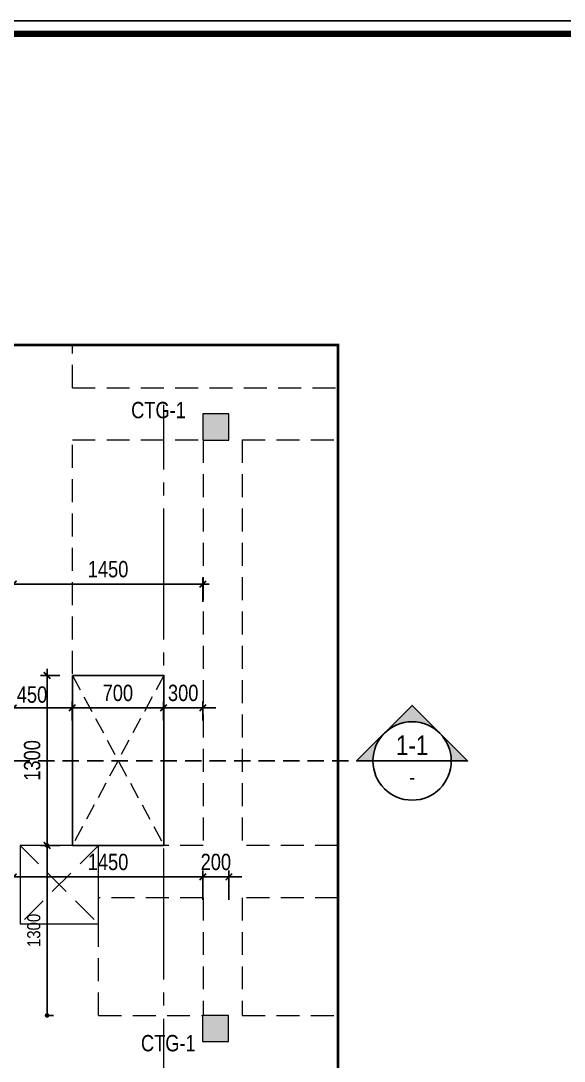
# Model space of a CAD drawing. Header units: millimetres. Extents: x -3582679 to -3542129, y 680309 to 797609.
# Drawn here: x -3575156 to -3570997, y 700554 to 708509 of the extents above; entities that cross this region are included whole.
import ezdxf
from ezdxf.enums import TextEntityAlignment as Align

# ---------------------------------------------------------------- set-up
doc = ezdxf.new("R2010")
doc.units = ezdxf.units.MM
doc.header["$LTSCALE"] = 100
doc.header["$MEASUREMENT"] = 0
for name, pattern in [('A14-Chi tiet Thong gio ham$0$HTT Center', [13, 10, -1, 1, -1]), ('BLOCK A - CHI TIET THANG 4$0$HIDDEN', [0.375, 0.25, -0.125]), ('BLOCK B - CHI TIET THANG 5$0$$0$HIDDEN', [0.375, 0.25, -0.125]), ('HIDDEN', [0.375, 0.25, -0.125]), ('MB_Luoi truc$0$HTT Hidden 21', [3, 2, -1])]:
    doc.linetypes.add(name, pattern=pattern)
doc.layers.get('0').update_dxf_attribs({"lineweight": 9})
for name, color, linetype, lineweight in [("'S_General_Hidden_1 Thin", 1, 'HIDDEN', 18), ('A14-Chi tiet Thong gio ham$0$Dim 50', 1, 'Continuous', 5), ('A14-Chi tiet Thong gio ham$0$Luoi Truc', 251, 'A14-Chi tiet Thong gio ham$0$HTT Center', 9), ('NS-Pier', 150, 'Continuous', 9), ('S_Concrete_Cont_1 Opening', 8, 'HIDDEN', 5), ('S_Concrete_Cont_2 Normal', 2, 'Continuous', 13)]:
    doc.layers.add(name, color=color, linetype=linetype, lineweight=lineweight)
for name, color, linetype in [('01PM. TEXT A', 3, 'Continuous'), ('04PM. THIN', 7, 'Continuous'), ('05PM. FRAME', 4, 'Continuous'), ('07PM. WACO', 6, 'Continuous'), ('11PM. DIM', 2, 'Continuous'), ('mb_cot tang 1-3$0$Concrete Line', 6, 'Continuous')]:
    doc.layers.add(name, color=color, linetype=linetype)
doc.styles.add('[PMDC2013]STYLE', font='arial.ttf', dxfattribs={"width": 0.8})
doc.styles.add('A14-Chi tiet Thong gio ham$0$VNI-HelveC', font='VHELVCN_0.TTF')
doc.styles.add('BLOCK B - CHI TIET THANG 5$0$$0$Title Block Bold', font='VHELVEB_0.TTF')
doc.styles.add('BLOCK B - CHI TIET THANG 5$0$VNI-HelveCB', font='VHELVCB_0.TTF')
doc.dimstyles.new('20', dxfattribs={"dimtxt": 250, "dimasz": 200, "dimexe": 250, "dimexo": 0, "dimgap": 100, "dimtad": 1, "dimdec": 0, "dimlfac": 0.2, "dimzin": 0, "dimdsep": 46, "dimtxsty": '[PMDC2013]STYLE', "dimblk": 'TICK', "dimcen": 0, "dimdle": 300, "dimclrd": 2, "dimclre": 2, "dimclrt": 4, "dimadec": 0, "dimazin": 0, "dimtfac": 0.004, "dimtdec": 0, "dimtix": 1, "dimtmove": 2, "dimatfit": 3, "dimldrblk": 'TICK', "dimfxl": 1, "dimtvp": 0.8, "dimtolj": 1, "dimtzin": 0, "dimarcsym": 0})
doc.dimstyles.new('A14-Chi tiet Thong gio ham$0$Dim 50 (A1-A2)', dxfattribs={"dimscale": 50, "dimtxt": 2, "dimasz": 0.7, "dimexe": 0, "dimexo": 1, "dimgap": 1, "dimtad": 1, "dimdec": 0, "dimzin": 12, "dimdsep": 46, "dimtxsty": 'A14-Chi tiet Thong gio ham$0$VNI-HelveC', "dimblk": 'A14-Chi tiet Thong gio ham$0$_Dot', "dimcen": 1, "dimclrd": 256, "dimclre": 256, "dimclrt": 3, "dimadec": 0, "dimazin": 0, "dimtfac": 1, "dimtdec": 0, "dimtix": 1, "dimtmove": 2, "dimatfit": 3, "dimldrblk": 'A14-Chi tiet Thong gio ham$0$HTT Arrow 30', "dimfxl": 1, "dimtolj": 1, "dimtzin": 0, "dimarcsym": 0})

# ---------------------------------------------------------------- blocks, each defined once
blk = doc.blocks.new('CHG_XX_Khung ten')
blk.add_lwpolyline([(15, 579), (826, 579), (826, 15), (15, 15)], close=True)
at = {"color": 4, "linetype": 'Continuous', "const_width": 1}
blk.add_lwpolyline([(17, 577), (824, 577), (824, 17), (17, 17)], close=True, dxfattribs=at)
blk = doc.blocks.new('HoBoi_C600x600')
at = {"layer": 'NS-Pier', "linetype": 'MB_Luoi truc$0$HTT Hidden 21'}
for p, q in [((300, 300), (-300, -300)), ((-300, 300), (300, -300))]:
    blk.add_line(p, q, dxfattribs=at)
at = {"layer": 'NS-Pier'}
blk.add_lwpolyline([(300, -300), (300, 300), (-300, 300), (-300, -300)], close=True, dxfattribs=at)
blk = doc.blocks.new('cot thong gio')
at = {"layer": 'S_Concrete_Cont_2 Normal', "color": 3, "ltscale": 0.8}
blk.add_lwpolyline([(-100, -70), (100, -70), (100, 130), (-100, 130)], close=True, dxfattribs=at)
blk.add_solid([(-100, 130.4), (-100, -69.6), (100, 130.4), (100, -69.6)], dxfattribs=at)
blk = doc.blocks.new('TICK')
at = {"color": 0, "linetype": 'ByBlock'}
blk.add_line((1, 0), (-1, 0), dxfattribs=at)
at = {"color": 7, "linetype": 'ByBlock', "const_width": 0.25}
blk.add_lwpolyline([(-0.5, -0.5), (0.5, 0.5)], dxfattribs=at)
blk = doc.blocks.new('*D468')
at = {"layer": '11PM. DIM', "color": 2, "lineweight": -2, "ltscale": 0.3, "transparency": 16777216}
for p, q in [((-3575213.1, 701787.2), (-3575213.1, 702012.7)), ((-3573763.1, 701787.2), (-3573763.1, 702012.7)), ((-3575163.1, 701962.7), (-3573813.1, 701962.7))]:
    blk.add_line(p, q, dxfattribs=at)
at = {"layer": '11PM. DIM', "color": 2, "lineweight": -2, "ltscale": 0.3, "transparency": 16777216, "xscale": 50, "yscale": 50, "zscale": 50, "rotation": 180}
blk.add_blockref('TICK', (-3575213.1, 701962.7), dxfattribs=at)
at = {"layer": '11PM. DIM', "color": 2, "lineweight": -2, "ltscale": 0.3, "transparency": 16777216, "xscale": 50, "yscale": 50, "zscale": 50}
blk.add_blockref('TICK', (-3573763.1, 701962.7), dxfattribs=at)
at = {"layer": '11PM. DIM', "color": 4, "ltscale": 0.3, "transparency": 16777216, "insert": (-3574488.1, 702076.5), "char_height": 125, "attachment_point": 5, "style": '[PMDC2013]STYLE'}
blk.add_mtext('\\A1;1450', dxfattribs=at)
blk = doc.blocks.new('*D471')
at = {"layer": '11PM. DIM', "color": 2, "lineweight": -2, "ltscale": 0.3, "transparency": 16777216}
for p, q in [((-3573763.1, 701787.2), (-3573763.1, 702012.7)), ((-3573563.1, 701787.2), (-3573563.1, 702012.7)), ((-3573813.1, 701962.7), (-3573863.1, 701962.7)), ((-3573763.1, 701962.7), (-3573563.1, 701962.7)), ((-3573513.1, 701962.7), (-3573463.1, 701962.7))]:
    blk.add_line(p, q, dxfattribs=at)
at = {"layer": '11PM. DIM', "color": 2, "lineweight": -2, "ltscale": 0.3, "transparency": 16777216, "xscale": 50, "yscale": 50, "zscale": 50}
blk.add_blockref('TICK', (-3573763.1, 701962.7), dxfattribs=at)
at = {"layer": '11PM. DIM', "color": 2, "lineweight": -2, "ltscale": 0.3, "transparency": 16777216, "xscale": 50, "yscale": 50, "zscale": 50, "rotation": 180}
blk.add_blockref('TICK', (-3573563.1, 701962.7), dxfattribs=at)
at = {"layer": '11PM. DIM', "color": 4, "ltscale": 0.3, "transparency": 16777216, "insert": (-3573663.1, 702076.5), "char_height": 125, "attachment_point": 5, "style": '[PMDC2013]STYLE'}
blk.add_mtext('\\A1;200', dxfattribs=at)
blk = doc.blocks.new('*D476')
at = {"layer": '11PM. DIM', "color": 2, "lineweight": -2, "ltscale": 0.3, "transparency": 16777216}
for p, q in [((-3575213.1, 703159.8), (-3575213.1, 703305.2)), ((-3574763.1, 703159.8), (-3574763.1, 703305.2)), ((-3575263.1, 703255.2), (-3575313.1, 703255.2)), ((-3575213.1, 703255.2), (-3574763.1, 703255.2)), ((-3574713.1, 703255.2), (-3574663.1, 703255.2))]:
    blk.add_line(p, q, dxfattribs=at)
at = {"layer": '11PM. DIM', "color": 2, "lineweight": -2, "ltscale": 0.3, "transparency": 16777216, "xscale": 50, "yscale": 50, "zscale": 50}
blk.add_blockref('TICK', (-3575213.1, 703255.2), dxfattribs=at)
at = {"layer": '11PM. DIM', "color": 2, "lineweight": -2, "ltscale": 0.3, "transparency": 16777216, "xscale": 50, "yscale": 50, "zscale": 50, "rotation": 180}
blk.add_blockref('TICK', (-3574763.1, 703255.2), dxfattribs=at)
at = {"layer": '11PM. DIM', "color": 4, "ltscale": 0.3, "transparency": 16777216, "insert": (-3575070.2, 703356.3), "char_height": 125, "attachment_point": 5, "style": '[PMDC2013]STYLE'}
blk.add_mtext('\\A1;450', dxfattribs=at)
blk = doc.blocks.new('*D477')
at = {"layer": '05PM. FRAME', "color": 2, "lineweight": -2, "transparency": 16777216}
for p, q in [((-3574763.1, 703159.8), (-3574763.1, 703305.2)), ((-3574063.1, 703159.8), (-3574063.1, 703305.2)), ((-3574713.1, 703255.2), (-3574113.1, 703255.2))]:
    blk.add_line(p, q, dxfattribs=at)
at = {"layer": '05PM. FRAME', "color": 2, "lineweight": -2, "transparency": 16777216, "xscale": 50, "yscale": 50, "zscale": 50, "rotation": 180}
blk.add_blockref('TICK', (-3574763.1, 703255.2), dxfattribs=at)
at = {"layer": '05PM. FRAME', "color": 2, "lineweight": -2, "transparency": 16777216, "xscale": 50, "yscale": 50, "zscale": 50}
blk.add_blockref('TICK', (-3574063.1, 703255.2), dxfattribs=at)
at = {"layer": '05PM. FRAME', "color": 4, "transparency": 16777216, "insert": (-3574413.1, 703369), "char_height": 125, "attachment_point": 5, "style": '[PMDC2013]STYLE'}
blk.add_mtext('\\A1;700', dxfattribs=at)
blk = doc.blocks.new('*D478')
at = {"layer": '11PM. DIM', "color": 2, "lineweight": -2, "ltscale": 0.3, "transparency": 16777216}
for p, q in [((-3574063.1, 703159.8), (-3574063.1, 703305.2)), ((-3573763.1, 703159.8), (-3573763.1, 703305.2)), ((-3574113.1, 703255.2), (-3574163.1, 703255.2)), ((-3574063.1, 703255.2), (-3573763.1, 703255.2)), ((-3573713.1, 703255.2), (-3573663.1, 703255.2))]:
    blk.add_line(p, q, dxfattribs=at)
at = {"layer": '11PM. DIM', "color": 2, "lineweight": -2, "ltscale": 0.3, "transparency": 16777216, "xscale": 50, "yscale": 50, "zscale": 50}
blk.add_blockref('TICK', (-3574063.1, 703255.2), dxfattribs=at)
at = {"layer": '11PM. DIM', "color": 2, "lineweight": -2, "ltscale": 0.3, "transparency": 16777216, "xscale": 50, "yscale": 50, "zscale": 50, "rotation": 180}
blk.add_blockref('TICK', (-3573763.1, 703255.2), dxfattribs=at)
at = {"layer": '11PM. DIM', "color": 4, "ltscale": 0.3, "transparency": 16777216, "insert": (-3573913.1, 703369.1), "char_height": 125, "attachment_point": 5, "style": '[PMDC2013]STYLE'}
blk.add_mtext('\\A1;300', dxfattribs=at)
blk = doc.blocks.new('A14-Chi tiet Thong gio ham$0$_Dot')
at = {"color": 0, "linetype": 'ByBlock', "lineweight": -2}
blk.add_line((-0.5, 0), (-1, 0), dxfattribs=at)
at = {"color": 0, "linetype": 'ByBlock', "const_width": 0.5}
blk.add_lwpolyline([(-0.25, 0, 1), (0.25, 0, 1)], format="xyb", close=True, dxfattribs=at)
blk = doc.blocks.new('*D483')
at = {"layer": 'A14-Chi tiet Thong gio ham$0$Dim 50', "lineweight": -2, "transparency": 16777216}
for p, q in [((-3574906.7, 702203.4), (-3574954.9, 702203.4)), ((-3574954.9, 702168.4), (-3574954.9, 700938.4)), ((-3574906.7, 700903.4), (-3574954.9, 700903.4))]:
    blk.add_line(p, q, dxfattribs=at)
at = {"layer": 'A14-Chi tiet Thong gio ham$0$Dim 50', "lineweight": -2, "transparency": 16777216, "xscale": 35, "yscale": 35, "zscale": 35}
for p, rotation in [((-3574954.9, 702203.4), 90), ((-3574954.9, 700903.4), 270)]:
    blk.add_blockref('A14-Chi tiet Thong gio ham$0$_Dot', p, dxfattribs=dict(at, rotation=rotation))
at = {"layer": 'A14-Chi tiet Thong gio ham$0$Dim 50', "color": 3, "transparency": 16777216, "insert": (-3575056, 701553.4), "char_height": 100, "attachment_point": 5, "rotation": 90, "style": 'A14-Chi tiet Thong gio ham$0$VNI-HelveC'}
blk.add_mtext('\\A1;1300', dxfattribs=at)
blk = doc.blocks.new('A14-Chi tiet Thong gio ham$0$HTT Arrow 30')
blk.add_hatch(color=256).paths.add_polyline_path([(-2.5, 0.375), (-2.5, -0.375), (0, 0)])
at = {"color": 0, "linetype": 'ByBlock', "lineweight": -2}
for p, q in [((0, 0), (-2.5, 0.375)), ((-2.5, -0.375), (-2.5, 0.375)), ((0, 0), (-2.5, -0.375))]:
    blk.add_line(p, q, dxfattribs=at)
blk = doc.blocks.new('*D484')
at = {"layer": '11PM. DIM', "color": 2, "lineweight": -2, "ltscale": 0.3, "transparency": 16777216}
for p, q in [((-3574856.7, 703503.4), (-3575004.9, 703503.4)), ((-3574954.9, 702253.4), (-3574954.9, 703453.4)), ((-3574856.7, 702203.4), (-3575004.9, 702203.4))]:
    blk.add_line(p, q, dxfattribs=at)
at = {"layer": '11PM. DIM', "color": 2, "lineweight": -2, "ltscale": 0.3, "transparency": 16777216, "xscale": 50, "yscale": 50, "zscale": 50}
for p, rotation in [((-3574954.9, 703503.4), 90), ((-3574954.9, 702203.4), 270)]:
    blk.add_blockref('TICK', p, dxfattribs=dict(at, rotation=rotation))
at = {"layer": '11PM. DIM', "color": 4, "ltscale": 0.3, "transparency": 16777216, "insert": (-3575068.8, 702853.4), "char_height": 125, "attachment_point": 5, "rotation": 90, "style": '[PMDC2013]STYLE'}
blk.add_mtext('\\A1;1300', dxfattribs=at)
blk = doc.blocks.new('*D493')
at = {"layer": '11PM. DIM', "color": 2, "lineweight": -2, "ltscale": 0.3, "transparency": 16777216}
for p, q in [((-3575213.1, 704065.7), (-3575213.1, 704251.4)), ((-3573763.1, 704065.7), (-3573763.1, 704251.4)), ((-3575163.1, 704201.4), (-3573813.1, 704201.4))]:
    blk.add_line(p, q, dxfattribs=at)
at = {"layer": '11PM. DIM', "color": 2, "lineweight": -2, "ltscale": 0.3, "transparency": 16777216, "xscale": 50, "yscale": 50, "zscale": 50, "rotation": 180}
blk.add_blockref('TICK', (-3575213.1, 704201.4), dxfattribs=at)
at = {"layer": '11PM. DIM', "color": 2, "lineweight": -2, "ltscale": 0.3, "transparency": 16777216, "xscale": 50, "yscale": 50, "zscale": 50}
blk.add_blockref('TICK', (-3573763.1, 704201.4), dxfattribs=at)
at = {"layer": '11PM. DIM', "color": 4, "ltscale": 0.3, "transparency": 16777216, "insert": (-3574488.1, 704315.2), "char_height": 125, "attachment_point": 5, "style": '[PMDC2013]STYLE'}
blk.add_mtext('\\A1;1450', dxfattribs=at)
blk = doc.blocks.new('*U502')
h = blk.add_hatch(color=256)
edge = h.paths.add_edge_path()
edge.add_line((-600, 0), (-849, 0))
edge.add_line((-849, 0), (0, 849))
edge.add_line((0, 849), (849, 0))
edge.add_line((849, 0), (600, 0))
edge.add_arc((0, 0), 600, 360, 540)
blk.add_hatch(color=256).paths.add_polyline_path([(-18128, 480), (-17913, 480), (-17913, 0), (-18128, 0)])
at = {"linetype": 'BLOCK B - CHI TIET THANG 5$0$$0$HIDDEN', "ltscale": 10}
blk.add_line((-600, 0), (-18128, 0), dxfattribs=at)
blk.add_line((-600, 0), (600, 0))
blk.add_lwpolyline([(-600, 0), (-849, 0), (0, 849), (849, 0), (600, 0, 1)], format="xyb", close=True)
blk.add_lwpolyline([(-18128, 480), (-17913, 480), (-17913, 0), (-18128, 0)], close=True)
blk.add_circle((0, 0), 600)
at = {"style": 'BLOCK B - CHI TIET THANG 5$0$$0$Title Block Bold', "flags": 8}
blk.add_attdef('VIEWNUMBER', text='', height=300, dxfattribs=at).set_placement((0, 0), align=Align.BOTTOM_CENTER)
blk.add_attdef('DRAWINGREFERENCE', text='', height=250, dxfattribs=at).set_placement((0, -120), align=Align.TOP_CENTER)

msp = doc.modelspace()

# ---------------------------------------------------------------- block references
at = {"layer": '04PM. THIN', "xscale": 50, "yscale": 50, "zscale": 50}
msp.add_blockref('CHG_XX_Khung ten', (-3583429.2, 679559.1), dxfattribs=at)

# ---------------------------------------------------------------- next in the draw order: linework, layer by layer
at = {"layer": "'S_General_Hidden_1 Thin", "ltscale": 7}
for p, q in [((-3574761.1, 705703.7), (-3574761.1, 706029.3)), ((-3574761.1, 705703.7), (-3572728, 705703.7)), ((-3574761.1, 705303.7), (-3573761.1, 705303.7)), ((-3574761.1, 702203.8), (-3574761.1, 705303.7)), ((-3573761.1, 705303.7), (-3573761.1, 702203.8)), ((-3573461.1, 705303.7), (-3572728, 705303.7)), ((-3573461.1, 705303.7), (-3573461.1, 702203.8)), ((-3573761.1, 702203.8), (-3574561.1, 702203.8)), ((-3572728, 702203.8), (-3573461.1, 702203.8)), ((-3573761.1, 701803.8), (-3574561.1, 701803.8)), ((-3573761.1, 701803.8), (-3573761.1, 700903.7)), ((-3572728, 701803.8), (-3573461.1, 701803.8)), ((-3573461.1, 701803.8), (-3573461.1, 700903.7)), ((-3574561.1, 700903.7), (-3574561.1, 701603.8)), ((-3574561.1, 700903.7), (-3573761.1, 700903.7)), ((-3573461.1, 700903.7), (-3572728, 700903.7))]:
    msp.add_line(p, q, dxfattribs=at)
at = {"linetype": 'BLOCK A - CHI TIET THANG 4$0$HIDDEN', "ltscale": 10, "const_width": 20}
msp.add_lwpolyline([(-3580929.1, 706029.3), (-3572728, 706029.3), (-3572728, 699090.5), (-3580929.1, 699090.5)], close=True, dxfattribs=at)
at = {"layer": '05PM. FRAME'}
msp.add_lwpolyline([(-3574761.1, 703503.8), (-3574061.1, 703503.8), (-3574061.1, 702203.8), (-3574761.1, 702203.8)], close=True, dxfattribs=at)
at = {"layer": 'A14-Chi tiet Thong gio ham$0$Luoi Truc'}
msp.add_lwpolyline([(-3574061.1, 698578.7), (-3574061.1, 705573.1)], dxfattribs=at)
at = {"layer": 'S_Concrete_Cont_1 Opening', "ltscale": 5}
for p, q in [((-3574061.1, 703503.8), (-3574761.1, 702203.8)), ((-3574761.1, 703503.8), (-3574061.1, 702203.8))]:
    msp.add_line(p, q, dxfattribs=at)

# ---------------------------------------------------------------- next in the draw order: block references
at = {"layer": '07PM. WACO'}
ref = msp.add_blockref('*U502', (-3572161, 702849.3), dxfattribs=dict(at, xscale=0.5, yscale=0.5, zscale=0.5))
ref.add_attrib('VIEWNUMBER', '1-1', dxfattribs={"layer": '0', "height": 150, "style": 'BLOCK B - CHI TIET THANG 5$0$VNI-HelveCB'}).set_placement((-3572161, 702849.3), align=Align.BOTTOM_CENTER)
ref.add_attrib('DRAWINGREFERENCE', '-', dxfattribs={"layer": '0', "height": 125, "style": 'BLOCK B - CHI TIET THANG 5$0$VNI-HelveCB'}).set_placement((-3572161, 702789.3), align=Align.TOP_CENTER)
at = {"layer": 'mb_cot tang 1-3$0$Concrete Line'}
msp.add_blockref('HoBoi_C600x600', (-3574861.1, 701903.8), dxfattribs=at)
at = {"layer": 'S_Concrete_Cont_2 Normal'}
for p in [(-3573663.1, 705373.4), (-3573666, 700773.4)]:
    msp.add_blockref('cot thong gio', p, dxfattribs=at)

# ---------------------------------------------------------------- next in the draw order: texts
at = {"layer": '01PM. TEXT A', "style": '[PMDC2013]STYLE', "width": 0.8}
for p in [(-3574311.4, 705469.9), (-3574236.2, 700629)]:
    msp.add_text('CTG-1', height=125, dxfattribs=at).set_placement(p)

# ---------------------------------------------------------------- next in the draw order: dimensions: what is measured, and where the dimension line sits
at = {"layer": '05PM. FRAME'}
dim = msp.add_linear_dim(base=(-3574063.1, 703255.2), p1=(-3574763.1, 703159.8), p2=(-3574063.1, 703159.8), dimstyle='20', override={"dimscale": 0.5, "dimasz": 100, "dimexe": 100, "dimlfac": 1, "dimdle": 100}, dxfattribs=at)
dim.commit()
dim.dimension.update_dxf_attribs({"geometry": '*D477', "text_midpoint": (-3574413.1, 703369)})
at = {"layer": '11PM. DIM', "ltscale": 0.3}
for base, p1, p2, picture, middle in [((-3573763.1, 704201.4), (-3575213.1, 704065.7), (-3573763.1, 704065.7), '*D493', (-3574488.1, 704315.2)), ((-3573763.1, 703255.2), (-3574063.1, 703159.8), (-3573763.1, 703159.8), '*D478', (-3573913.1, 703369.1)), ((-3573763.1, 701962.7), (-3575213.1, 701787.2), (-3573763.1, 701787.2), '*D468', (-3574488.1, 702076.5)), ((-3573563.1, 701962.7), (-3573763.1, 701787.2), (-3573563.1, 701787.2), '*D471', (-3573663.1, 702076.5))]:
    dim = msp.add_linear_dim(base=base, p1=p1, p2=p2, dimstyle='20', override={"dimscale": 0.5, "dimasz": 100, "dimexe": 100, "dimlfac": 1, "dimdle": 100}, dxfattribs=at)
    dim.commit()
    dim.dimension.update_dxf_attribs({"geometry": picture, "text_midpoint": middle})
dim = msp.add_linear_dim(base=(-3574954.9, 703503.4), p1=(-3574856.7, 702203.4), p2=(-3574856.7, 703503.4), angle=90, dimstyle='20', override={"dimscale": 0.5, "dimasz": 100, "dimexe": 100, "dimlfac": 1, "dimdle": 100}, dxfattribs=at)
dim.commit()
dim.dimension.update_dxf_attribs({"geometry": '*D484', "text_midpoint": (-3575068.8, 702853.4)})
dim = msp.add_linear_dim(base=(-3574763.1, 703255.2), p1=(-3575213.1, 703159.8), p2=(-3574763.1, 703159.8), dimstyle='20', override={"dimscale": 0.5, "dimasz": 100, "dimexe": 100, "dimlfac": 1, "dimdle": 100}, dxfattribs=at)
dim.commit()
dim.dimension.update_dxf_attribs({"geometry": '*D476', "text_midpoint": (-3575070.2, 703356.3), "dimtype": 160})
at = {"layer": 'A14-Chi tiet Thong gio ham$0$Dim 50'}
dim = msp.add_linear_dim(base=(-3574954.9, 700903.4), p1=(-3574856.7, 702203.4), p2=(-3574856.7, 700903.4), angle=90, dimstyle='A14-Chi tiet Thong gio ham$0$Dim 50 (A1-A2)', dxfattribs=at)
dim.commit()
dim.dimension.update_dxf_attribs({"geometry": '*D483', "text_midpoint": (-3575056, 701553.4)})

doc.saveas('drawing.dxf')
